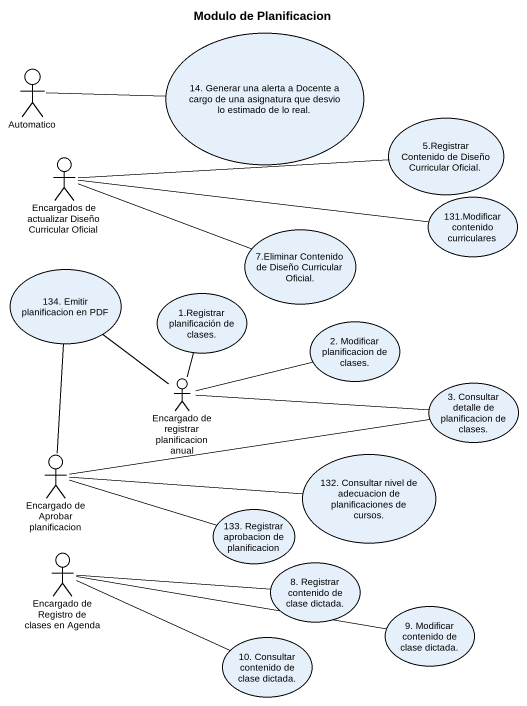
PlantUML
@startuml
title Modulo de Planificacion
usecase "14. Generar una alerta a Docente a cargo de una asignatura que desvio lo estimado de lo real." as u14_Generar_una_alerta_a
actor Automatico
usecase "5.Registrar Contenido de Diseño Curricular Oficial." as u5_Registrar_Contenido_de
actor "Encargados de actualizar Diseño Curricular Oficial" as Encargados_de_actualizar
usecase "131.Modificar contenido curriculares" as u131_Modificar_contenido
usecase "7.Eliminar Contenido de Diseño Curricular Oficial." as u7_Eliminar_Contenido_de
usecase "134. Emitir planificacion en PDF" as u134_Emitir_planificacion_en
usecase "1.Registrar planificación de clases." as u1_Registrar_planificación
usecase "2. Modificar planificacion de clases." as u2_Modificar_planificacion
actor "Encargado de registrar planificacion anual" as Encargado_de_registrar
usecase "3. Consultar detalle de planificacion de clases." as u3_Consultar_detalle_de
actor "Encargado de Aprobar planificacion" as Encargado_de_Aprobar
usecase "132. Consultar nivel de adecuacion de planificaciones de cursos." as u132_Consultar_nivel_de
usecase "133. Registrar aprobacion de planificacion" as u133_Registrar_aprobacion_de
actor "Encargado de Registro de clases en Agenda" as Encargado_de_Registro_de
usecase "8. Registrar contenido de clase dictada." as u8_Registrar_contenido_de
usecase "9. Modificar contenido de clase dictada." as u9_Modificar_contenido_de
usecase "10. Consultar contenido de clase dictada." as u10_Consultar_contenido_de
Automatico -right- u14_Generar_una_alerta_a
Encargados_de_actualizar -right- u5_Registrar_Contenido_de
Encargados_de_actualizar -right- u131_Modificar_contenido
Encargados_de_actualizar -right- u7_Eliminar_Contenido_de
Encargado_de_registrar -up- u134_Emitir_planificacion_en
Encargado_de_registrar -up- u1_Registrar_planificación
Encargado_de_registrar -right- u2_Modificar_planificacion
Encargado_de_registrar -right- u3_Consultar_detalle_de
Encargado_de_Aprobar -up- u134_Emitir_planificacion_en
Encargado_de_Aprobar -right- u3_Consultar_detalle_de
Encargado_de_Aprobar -right- u132_Consultar_nivel_de
Encargado_de_Aprobar -right- u133_Registrar_aprobacion_de
Encargado_de_Registro_de -right- u8_Registrar_contenido_de
Encargado_de_Registro_de -right- u9_Modificar_contenido_de
Encargado_de_Registro_de -right- u10_Consultar_contenido_de
@enduml
